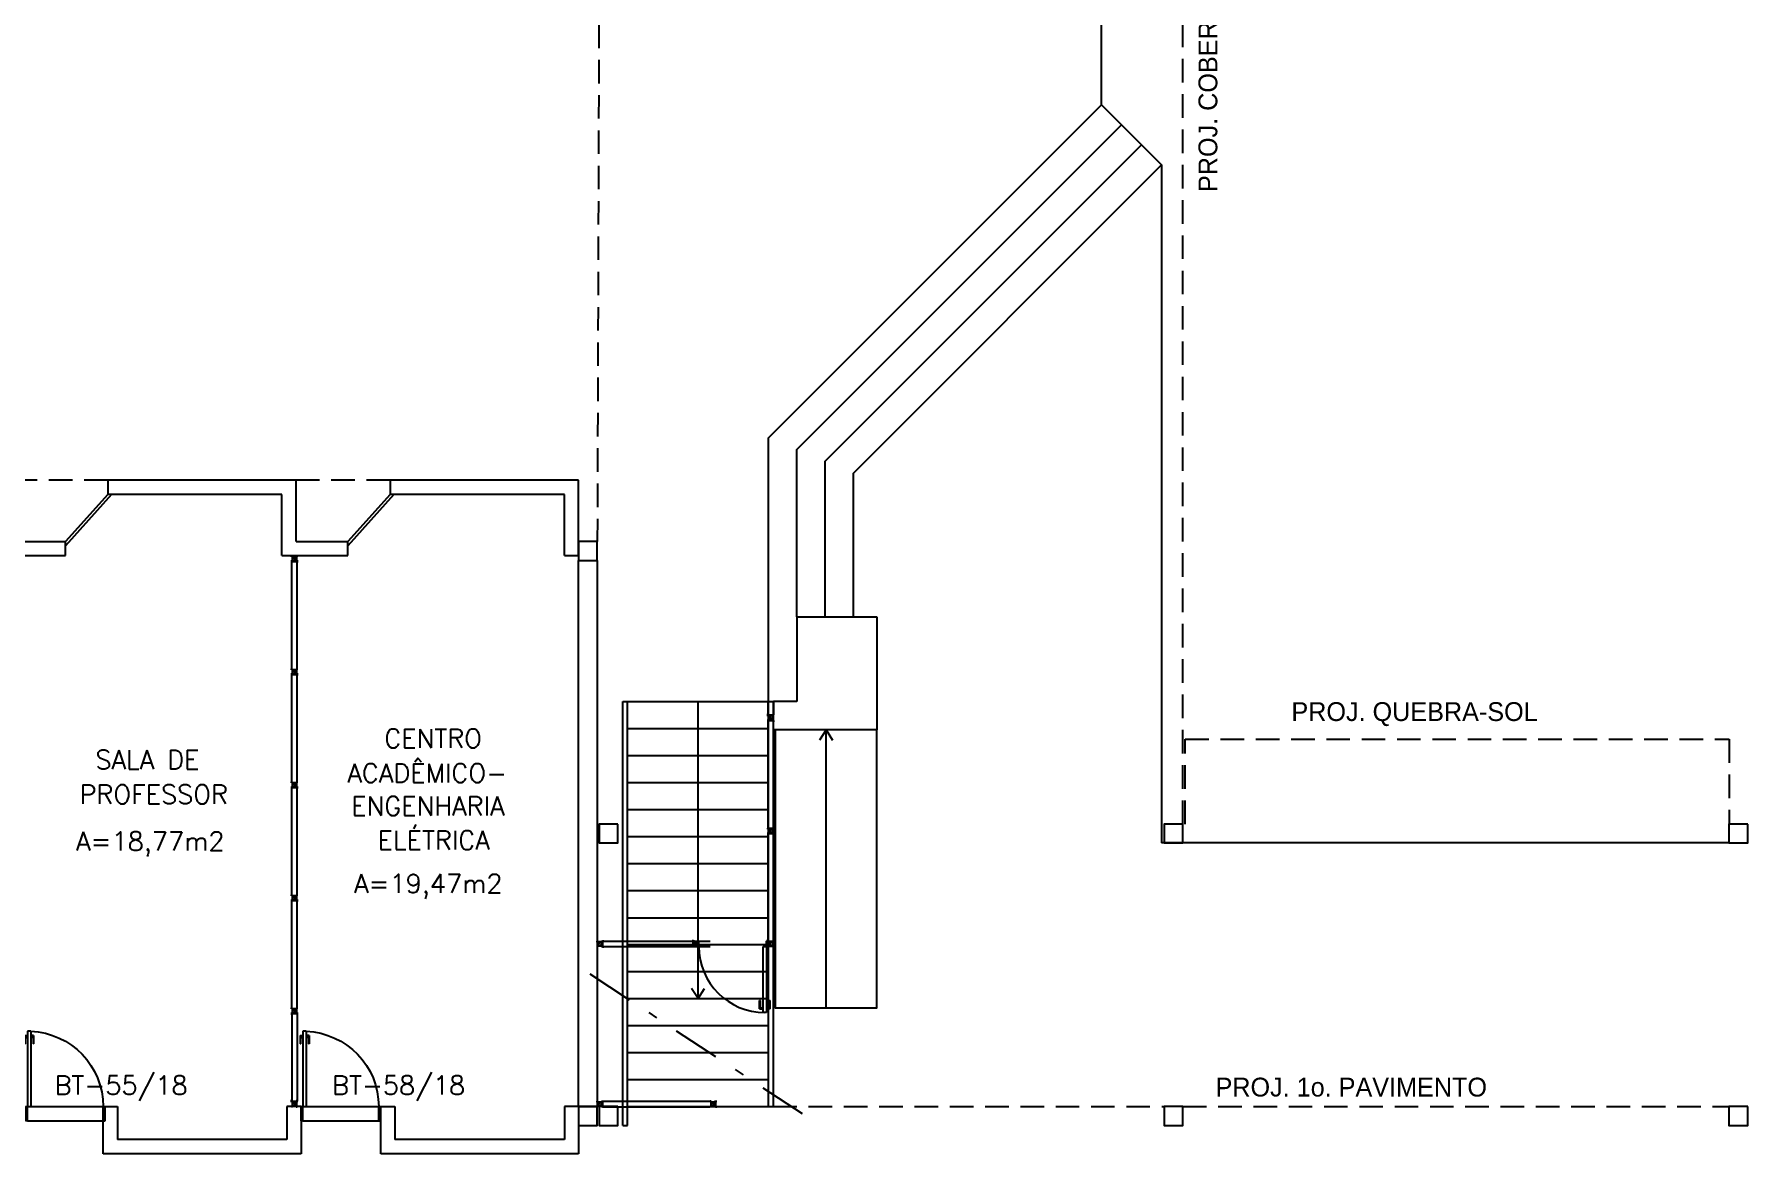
# Model space of a CAD drawing. Header units: centimetres. Extents: x -214 to 72, y 205 to 367.
# Drawn here: x -111.16 to -92.96, y 235.72 to 247.6 of the extents above; entities that cross this region are included whole.
import ezdxf

# ---------------------------------------------------------------- set-up
doc = ezdxf.new("R2010")
doc.units = ezdxf.units.CM
doc.header["$MEASUREMENT"] = 0
doc.linetypes.add('DASHDOT', pattern=[1, 0.5, -0.25, 0, -0.25])
doc.linetypes.add('HIDDEN', pattern=[0.375, 0.25, -0.125])
doc.layers.get('0').update_dxf_attribs({"linetype": 'CONTINUOUS'})
for name, color, linetype in [('ALV', 2, 'CONTINUOUS'), ('AR-ATT01-EFL', 1, 'CONTINUOUS'), ('AREA', 2, 'CONTINUOUS'), ('DIV', 2, 'CONTINUOUS'), ('ENDEREÇO NOVO', 2, 'CONTINUOUS'), ('ESQ', 1, 'CONTINUOUS'), ('ESTRUT', 3, 'CONTINUOUS'), ('MACANETA', 2, 'CONTINUOUS'), ('MARCO', 2, 'CONTINUOUS'), ('PISO', 1, 'CONTINUOUS'), ('PORTA', 1, 'CONTINUOUS'), ('PROJ', 1, 'HIDDEN'), ('SOLEIRA', 1, 'CONTINUOUS'), ('TEXTO', 2, 'CONTINUOUS')]:
    doc.layers.add(name, color=color, linetype=linetype)
doc.styles.add('UNB-100', font='simplex.shx', dxfattribs={"height": 0.2})

# ---------------------------------------------------------------- blocks, each defined once
blk = doc.blocks.new('DOOR80')
at = {"layer": 'MACANETA'}
for p, q in [((-0.015, -0.665), (-0.01, -0.665)), ((-0.015, -0.755), (-0.015, -0.665)), ((-0.01, -0.755), (-0.01, -0.665)), ((0.012, -0.763), (0.012, -0.728)), ((0.012, -0.728), (0.015, -0.728)), ((0.053, -0.728), (0.05, -0.728)), ((0.053, -0.763), (0.053, -0.728)), ((0.08, -0.665), (0.075, -0.665)), ((0.075, -0.755), (0.075, -0.665)), ((0.08, -0.755), (0.08, -0.665)), ((-0.015, -0.755), (0.012, -0.755)), ((-0.01, -0.735), (0.012, -0.735)), ((0.012, -0.763), (0.015, -0.763)), ((0.053, -0.763), (0.05, -0.763)), ((0.075, -0.735), (0.053, -0.735)), ((0.08, -0.755), (0.053, -0.755))]:
    blk.add_line(p, q, dxfattribs=at)
at = {"layer": 'PORTA'}
for p, q in [((0.015, -0.8), (0.015, 0)), ((0.015, 0), (0.05, 0)), ((0.05, -0.8), (0.05, 0)), ((0.05, -0.8), (0.015, -0.8))]:
    blk.add_line(p, q, dxfattribs=at)
at = {"layer": 'PORTA', "color": 1}
blk.add_arc((0.02, 0), 0.8, 272.1491, 0, dxfattribs=at)
blk = doc.blocks.new('PORTA80')
at = {"layer": 'MARCO'}
for p, q in [((0, 0), (0.02, 0)), ((0, -0.15), (0, 0)), ((0.02, -0.15), (0.02, 0)), ((-0.002, -0.15), (-0.002, -0.15)), ((-0.002, -0.15), (-0.002, -0.15)), ((-0.002, -0.15), (-0.002, -0.15)), ((0.02, -0.15), (0, -0.15)), ((0.005, 0), (0.005, 0)), ((0.005, 0), (0.005, 0)), ((0.827, 0), (0.847, 0)), ((0.827, -0.15), (0.827, 0)), ((0.827, -0.15), (0.847, -0.15)), ((0.828, 0), (0.828, 0)), ((0.828, 0), (0.828, 0)), ((0.828, 0), (0.828, 0)), ((0.828, -0.15), (0.828, -0.15)), ((0.828, -0.15), (0.828, -0.15)), ((0.828, -0.15), (0.828, -0.15)), ((0.847, -0.15), (0.847, 0))]:
    blk.add_line(p, q, dxfattribs=at)
at = {"layer": 'SOLEIRA'}
for p, q in [((0.02, -0.15), (0.828, -0.15)), ((0.048, 0), (0.828, 0))]:
    blk.add_line(p, q, dxfattribs=at)
at = {"layer": 'PORTA', "xscale": -1, "rotation": 179.9999999948552}
blk.add_blockref('DOOR80', (0.005, 0), dxfattribs=at)
blk = doc.blocks.new('MTDIV')
for p, q in [((-0.0285, 0.0185), (-0.0285, 0.0285)), ((-0.0185, 0.0285), (-0.0285, 0.0285)), ((-0.0265, 0.0185), (-0.0285, 0.0185)), ((-0.0265, 0.0235), (-0.0265, 0.0265)), ((-0.0265, 0.0265), (-0.0185, 0.0265)), ((-0.0265, 0.0235), (0.0265, 0.0235)), ((-0.0215, 0.0235), (-0.0265, 0.0235)), ((-0.0265, 0.0185), (-0.0265, 0.0215)), ((-0.0265, 0.0215), (-0.0235, 0.0215)), ((-0.0235, 0.0215), (-0.0235, -0.0215)), ((-0.0215, 0.0235), (-0.0215, 0.0215)), ((-0.0215, 0.0215), (0.0215, 0.0215)), ((-0.0215, 0.0195), (0.0195, 0.0195)), ((-0.0215, 0.0195), (-0.0215, -0.0195)), ((-0.0185, 0.0265), (-0.0185, 0.0285)), ((-0.0049, 0), (0.0049, 0)), ((0, -0.0049), (0, 0.0049)), ((0.0195, 0.0095), (0.0115, 0.0095)), ((0.0115, 0.0095), (0.0115, 0.0075)), ((0.0215, 0.0075), (0.0115, 0.0075)), ((0.0135, 0.0075), (0.0135, 0.0055)), ((0.0215, 0.0055), (0.0135, 0.0055)), ((0.0185, 0.0265), (0.0185, 0.0285)), ((0.0185, 0.0285), (0.0285, 0.0285)), ((0.0185, 0.0265), (0.0265, 0.0265)), ((0.0195, 0.0195), (0.0195, 0.0095)), ((0.0215, 0.0235), (0.0215, 0.0075)), ((0.0215, 0.0235), (0.0265, 0.0235)), ((0.0215, 0.0055), (0.0215, -0.0055)), ((0.0235, 0.0215), (0.0235, -0.0215)), ((0.0265, 0.0215), (0.0235, 0.0215)), ((0.0265, 0.0235), (0.0265, 0.0265)), ((0.0265, 0.0185), (0.0265, 0.0215)), ((0.0265, 0.0185), (0.0285, 0.0185)), ((0.0285, 0.0185), (0.0285, 0.0285)), ((-0.0285, -0.0185), (-0.0285, -0.0285)), ((-0.0285, -0.0185), (-0.0265, -0.0185)), ((-0.0185, -0.0285), (-0.0285, -0.0285)), ((-0.0265, -0.0185), (-0.0265, -0.0215)), ((-0.0265, -0.0215), (-0.0235, -0.0215)), ((0.0265, -0.0235), (-0.0265, -0.0235)), ((-0.0265, -0.0235), (-0.0265, -0.0265)), ((-0.0215, -0.0235), (-0.0265, -0.0235)), ((-0.0185, -0.0265), (-0.0265, -0.0265)), ((-0.0215, -0.0195), (0.0195, -0.0195)), ((-0.0215, -0.0215), (0.0215, -0.0215)), ((-0.0215, -0.0215), (-0.0215, -0.0235)), ((-0.0185, -0.0265), (-0.0185, -0.0285)), ((0.0215, -0.0075), (0.0115, -0.0075)), ((0.0115, -0.0075), (0.0115, -0.0095)), ((0.0195, -0.0095), (0.0115, -0.0095)), ((0.0215, -0.0055), (0.0135, -0.0055)), ((0.0135, -0.0055), (0.0135, -0.0075)), ((0.0185, -0.0265), (0.0185, -0.0285)), ((0.0265, -0.0265), (0.0185, -0.0265)), ((0.0185, -0.0285), (0.0285, -0.0285)), ((0.0195, -0.0095), (0.0195, -0.0195)), ((0.0215, -0.0075), (0.0215, -0.0235)), ((0.0215, -0.0235), (0.0265, -0.0235)), ((0.0265, -0.0215), (0.0235, -0.0215)), ((0.0265, -0.0185), (0.0265, -0.0215)), ((0.0285, -0.0185), (0.0265, -0.0185)), ((0.0265, -0.0235), (0.0265, -0.0265)), ((0.0285, -0.0185), (0.0285, -0.0285))]:
    blk.add_line(p, q)
blk = doc.blocks.new('DIV12')
for p, q in [((-0.005, 0), (0.005, 0)), ((0, -0.005), (0, 0.005)), ((0.024, 0.018), (0.028, 0.018)), ((0.024, 0.018), (0.024, 0.016)), ((0.024, 0.016), (0.028, 0.016)), ((0.028, 0.03), (0.043, 0.03)), ((0.028, 0.018), (0.028, 0.03)), ((0.028, -0.017), (0.028, 0.016)), ((0.03, 0.028), (1.169, 0.028)), ((0.03, -0.029), (0.03, 0.028)), ((0.043, 0.03), (0.043, 0.028)), ((0.024, -0.017), (0.028, -0.017)), ((0.024, -0.017), (0.024, -0.019)), ((0.024, -0.019), (0.028, -0.019)), ((0.028, -0.031), (0.028, -0.019)), ((0.028, -0.031), (0.043, -0.031)), ((0.03, -0.029), (1.169, -0.029)), ((0.043, -0.029), (0.043, -0.031))]:
    blk.add_line(p, q)

msp = doc.modelspace()

# ---------------------------------------------------------------- linework, layer by layer
for p, q in [((-103.339, 240.346), (-103.329, 240.346)), ((-103.334, 240.351), (-103.334, 240.341))]:
    msp.add_line(p, q)
at = {"layer": 'ALV'}
for p, q in [((-108.375, 242.868), (-110.375, 242.868)), ((-110.375, 242.868), (-110.375, 242.718)), ((-108.375, 242.218), (-108.375, 242.868)), ((-105.375, 242.868), (-107.375, 242.868)), ((-107.375, 242.868), (-107.375, 242.718)), ((-105.375, 242.068), (-105.375, 242.868)), ((-108.525, 242.718), (-110.375, 242.718)), ((-108.525, 242.068), (-108.525, 242.718)), ((-105.525, 242.718), (-107.375, 242.718)), ((-105.525, 242.068), (-105.525, 242.718)), ((-111.525, 242.068), (-110.825, 242.068)), ((-111.375, 242.218), (-110.825, 242.218)), ((-110.825, 242.068), (-110.825, 242.218)), ((-108.525, 242.068), (-107.825, 242.068)), ((-108.375, 242.218), (-107.825, 242.218)), ((-107.825, 242.068), (-107.825, 242.218)), ((-105.525, 242.068), (-105.375, 242.068)), ((-105.375, 236.218), (-105.375, 242.018)), ((-105.375, 242.018), (-105.175, 242.018)), ((-105.175, 242.018), (-105.175, 236.218)), ((-110.422, 236.218), (-110.272, 236.218)), ((-110.422, 235.718), (-110.422, 236.218)), ((-110.272, 236.218), (-110.272, 235.868)), ((-108.472, 236.218), (-108.472, 235.868)), ((-108.322, 236.218), (-108.472, 236.218)), ((-108.322, 236.218), (-108.322, 235.718)), ((-107.475, 235.718), (-107.475, 236.218)), ((-107.475, 236.218), (-107.325, 236.218)), ((-107.325, 236.218), (-107.325, 235.868)), ((-105.525, 236.218), (-105.525, 235.868)), ((-105.375, 236.218), (-105.525, 236.218)), ((-105.375, 236.218), (-105.375, 235.718)), ((-105.375, 236.218), (-105.175, 236.218)), ((-108.322, 235.718), (-110.422, 235.718)), ((-108.472, 235.868), (-110.272, 235.868)), ((-105.375, 235.718), (-107.475, 235.718)), ((-105.525, 235.868), (-107.325, 235.868))]:
    msp.add_line(p, q, dxfattribs=at)
at = {"layer": 'AR-ATT01-EFL'}
for p, q in [((-104.105, 237.488), (-104.105, 240.518)), ((-103.055, 240.518), (-103.305, 240.518)), ((-104.105, 237.364), (-104.105, 240.231)), ((-102.745, 240.218), (-102.814, 240.109)), ((-102.745, 240.218), (-102.676, 240.109)), ((-104.105, 237.364), (-104.175, 237.473)), ((-104.105, 237.364), (-104.036, 237.473))]:
    msp.add_line(p, q, dxfattribs=at)
for points in [[(-103.055, 241.418), (-103.055, 240.518)], [(-102.745, 237.268), (-102.745, 240.218)]]:
    msp.add_lwpolyline(points, dxfattribs=at)
at = {"layer": 'DIV'}
for p, q in [((-103.362, 240.518), (-103.362, 240.377)), ((-103.305, 240.518), (-103.305, 240.377)), ((-103.362, 240.389), (-103.364, 240.389)), ((-103.364, 240.375), (-103.364, 240.389)), ((-103.364, 240.375), (-103.352, 240.375)), ((-103.362, 240.377), (-103.305, 240.377)), ((-103.352, 240.37), (-103.352, 240.375)), ((-103.35, 240.37), (-103.352, 240.37)), ((-103.35, 240.375), (-103.317, 240.375)), ((-103.35, 240.37), (-103.35, 240.375)), ((-103.317, 240.37), (-103.317, 240.375)), ((-103.315, 240.37), (-103.317, 240.37)), ((-103.315, 240.375), (-103.303, 240.375)), ((-103.315, 240.37), (-103.315, 240.375)), ((-103.303, 240.389), (-103.305, 240.389)), ((-103.303, 240.375), (-103.303, 240.389)), ((-105.152, 237.946), (-105.142, 237.946)), ((-105.147, 237.941), (-105.147, 237.951)), ((-105.123, 237.965), (-105.118, 237.965)), ((-105.123, 237.965), (-105.123, 237.963)), ((-105.123, 237.963), (-105.118, 237.963)), ((-105.123, 237.93), (-105.118, 237.93)), ((-105.123, 237.93), (-105.123, 237.928)), ((-105.123, 237.928), (-105.118, 237.928)), ((-105.118, 237.977), (-105.104, 237.977)), ((-105.118, 237.965), (-105.118, 237.977)), ((-105.118, 237.93), (-105.118, 237.963)), ((-105.118, 237.916), (-105.118, 237.928)), ((-105.118, 237.916), (-105.104, 237.916)), ((-105.116, 237.975), (-103.977, 237.975)), ((-105.116, 237.918), (-105.116, 237.975)), ((-105.116, 237.918), (-103.977, 237.918)), ((-105.104, 237.977), (-105.104, 237.975)), ((-105.104, 237.918), (-105.104, 237.916)), ((-104.167, 237.977), (-104.167, 237.975)), ((-104.153, 237.977), (-104.167, 237.977)), ((-104.167, 237.918), (-104.167, 237.916)), ((-104.153, 237.916), (-104.167, 237.916)), ((-104.155, 237.918), (-104.155, 237.975)), ((-104.153, 237.965), (-104.153, 237.977)), ((-104.148, 237.965), (-104.153, 237.965)), ((-104.148, 237.963), (-104.153, 237.963)), ((-104.153, 237.93), (-104.153, 237.963)), ((-104.148, 237.93), (-104.153, 237.93)), ((-104.148, 237.928), (-104.153, 237.928)), ((-104.153, 237.916), (-104.153, 237.928)), ((-104.148, 237.965), (-104.148, 237.963)), ((-104.148, 237.93), (-104.148, 237.928)), ((-104.129, 237.946), (-104.119, 237.946)), ((-104.129, 237.946), (-104.119, 237.946)), ((-104.124, 237.941), (-104.124, 237.951)), ((-104.124, 237.941), (-104.124, 237.951)), ((-103.412, 237.216), (-103.412, 237.918)), ((-103.412, 237.918), (-103.377, 237.918)), ((-103.377, 237.977), (-103.377, 237.975)), ((-103.362, 237.977), (-103.377, 237.977)), ((-103.377, 237.918), (-103.377, 237.975)), ((-103.377, 237.918), (-103.377, 237.916)), ((-103.377, 237.918), (-103.377, 237.216)), ((-103.362, 237.916), (-103.377, 237.916)), ((-103.364, 237.918), (-103.364, 237.975)), ((-103.362, 237.965), (-103.362, 237.977)), ((-103.362, 237.965), (-103.362, 237.977)), ((-103.357, 237.965), (-103.362, 237.965)), ((-103.357, 237.963), (-103.362, 237.963)), ((-103.362, 237.93), (-103.362, 237.963)), ((-103.357, 237.93), (-103.362, 237.93)), ((-103.357, 237.928), (-103.362, 237.928)), ((-103.362, 237.916), (-103.362, 237.928)), ((-103.357, 237.965), (-103.357, 237.963)), ((-103.357, 237.965), (-103.357, 237.963)), ((-103.357, 237.93), (-103.357, 237.928)), ((-103.357, 237.93), (-103.357, 237.928)), ((-103.329, 237.946), (-103.339, 237.946)), ((-103.329, 237.946), (-103.339, 237.946)), ((-103.334, 237.941), (-103.334, 237.951)), ((-103.334, 237.941), (-103.334, 237.951)), ((-103.452, 237.256), (-103.452, 237.346)), ((-103.442, 237.346), (-103.452, 237.346)), ((-103.442, 237.266), (-103.442, 237.346)), ((-103.347, 237.266), (-103.347, 237.346)), ((-103.347, 237.346), (-103.337, 237.346)), ((-103.337, 237.256), (-103.337, 237.346)), ((-108.423, 237.208), (-108.423, 237.194)), ((-108.423, 237.208), (-108.411, 237.208)), ((-108.421, 237.194), (-108.423, 237.194)), ((-108.421, 237.206), (-108.421, 236.276)), ((-108.421, 237.206), (-108.364, 237.206)), ((-108.411, 237.213), (-108.411, 237.208)), ((-108.409, 237.213), (-108.411, 237.213)), ((-108.409, 237.213), (-108.409, 237.208)), ((-108.409, 237.208), (-108.376, 237.208)), ((-108.398, 237.237), (-108.388, 237.237)), ((-108.393, 237.242), (-108.393, 237.232)), ((-108.376, 237.213), (-108.376, 237.208)), ((-108.374, 237.213), (-108.376, 237.213)), ((-108.374, 237.213), (-108.374, 237.208)), ((-108.374, 237.208), (-108.362, 237.208)), ((-108.364, 237.206), (-108.364, 236.276)), ((-108.362, 237.194), (-108.364, 237.194)), ((-108.362, 237.208), (-108.362, 237.194)), ((-103.452, 237.256), (-103.412, 237.256)), ((-103.442, 237.266), (-103.412, 237.266)), ((-103.377, 237.216), (-103.412, 237.216)), ((-103.347, 237.266), (-103.377, 237.266)), ((-103.337, 237.256), (-103.377, 237.256)), ((-108.421, 236.288), (-108.423, 236.288)), ((-108.423, 236.274), (-108.423, 236.288)), ((-108.423, 236.274), (-108.411, 236.274)), ((-108.421, 236.276), (-108.364, 236.276)), ((-108.411, 236.269), (-108.411, 236.274)), ((-108.409, 236.269), (-108.411, 236.269)), ((-108.409, 236.274), (-108.376, 236.274)), ((-108.409, 236.269), (-108.409, 236.274)), ((-108.398, 236.245), (-108.388, 236.245)), ((-108.393, 236.25), (-108.393, 236.24)), ((-108.376, 236.269), (-108.376, 236.274)), ((-108.374, 236.269), (-108.376, 236.269)), ((-108.374, 236.274), (-108.362, 236.274)), ((-108.374, 236.269), (-108.374, 236.274)), ((-108.362, 236.288), (-108.364, 236.288)), ((-108.362, 236.274), (-108.362, 236.288)), ((-103.952, 236.246), (-103.942, 236.246)), ((-103.947, 236.241), (-103.947, 236.251)), ((-103.923, 236.265), (-103.923, 236.263)), ((-103.923, 236.265), (-103.918, 236.265)), ((-103.923, 236.263), (-103.918, 236.263)), ((-103.918, 236.265), (-103.918, 236.277)), ((-103.918, 236.277), (-103.904, 236.277)), ((-103.918, 236.23), (-103.918, 236.263)), ((-103.916, 236.218), (-103.916, 236.275)), ((-103.904, 236.277), (-103.904, 236.275)), ((-103.923, 236.23), (-103.923, 236.228)), ((-103.923, 236.23), (-103.918, 236.23)), ((-103.923, 236.228), (-103.918, 236.228)), ((-103.918, 236.216), (-103.918, 236.228)), ((-103.918, 236.216), (-103.904, 236.216)), ((-103.904, 236.218), (-103.904, 236.216))]:
    msp.add_line(p, q, dxfattribs=at)
at = {"layer": 'DIV', "color": 1}
msp.add_arc((-103.394, 237.918), 0.702, 180, 270, dxfattribs=at)
at = {"layer": 'ESQ'}
for p, q in [((-110.335, 242.718), (-110.825, 242.173)), ((-110.375, 242.718), (-110.825, 242.218)), ((-107.375, 242.718), (-107.825, 242.218)), ((-107.335, 242.718), (-107.825, 242.173))]:
    msp.add_line(p, q, dxfattribs=at)
at = {"layer": 'ESTRUT'}
for points in [[(-105.175, 242.218), (-105.375, 242.218), (-105.375, 242.018), (-105.175, 242.018)], [(-104.955, 239.218), (-105.155, 239.218), (-105.155, 239.018), (-104.955, 239.018)], [(-98.955, 239.218), (-99.155, 239.218), (-99.155, 239.018), (-98.955, 239.018)], [(-92.955, 239.218), (-93.155, 239.218), (-93.155, 239.018), (-92.955, 239.018)], [(-92.955, 239.218), (-93.155, 239.218), (-93.155, 239.018), (-92.955, 239.018)], [(-105.175, 236.218), (-105.375, 236.218), (-105.375, 236.018), (-105.175, 236.018)], [(-104.955, 236.218), (-105.155, 236.218), (-105.155, 236.018), (-104.955, 236.018)], [(-98.955, 236.218), (-99.155, 236.218), (-99.155, 236.018), (-98.955, 236.018)], [(-92.955, 236.218), (-93.155, 236.218), (-93.155, 236.018), (-92.955, 236.018)], [(-92.955, 236.218), (-93.155, 236.218), (-93.155, 236.018), (-92.955, 236.018)]]:
    msp.add_lwpolyline(points, close=True, dxfattribs=at)
at = {"layer": 'PISO'}
for p, q in [((-99.82, 246.854), (-99.82, 254.658)), ((-103.355, 243.318), (-99.82, 246.854)), ((-99.82, 246.854), (-99.183, 246.217)), ((-103.055, 243.194), (-99.608, 246.641)), ((-102.755, 243.07), (-99.395, 246.429)), ((-102.455, 242.945), (-99.183, 246.217)), ((-99.183, 246.217), (-99.183, 239.018)), ((-103.355, 240.518), (-103.355, 243.318)), ((-103.055, 241.418), (-103.055, 243.194)), ((-102.755, 241.418), (-102.755, 243.07)), ((-102.455, 241.418), (-102.455, 242.945)), ((-103.055, 241.418), (-102.204, 241.418)), ((-104.905, 236.018), (-104.905, 240.518)), ((-104.905, 240.518), (-103.305, 240.518)), ((-104.855, 236.018), (-104.855, 240.518)), ((-103.355, 236.218), (-103.355, 240.518)), ((-103.305, 236.218), (-103.305, 240.518)), ((-104.855, 240.231), (-103.355, 240.231)), ((-104.855, 239.945), (-103.355, 239.945)), ((-104.855, 239.658), (-103.355, 239.658)), ((-104.855, 239.371), (-103.355, 239.371)), ((-104.855, 239.085), (-103.355, 239.085)), ((-93.155, 239.018), (-99.183, 239.018)), ((-104.855, 238.798), (-103.355, 238.798)), ((-104.855, 238.511), (-103.355, 238.511)), ((-104.855, 238.224), (-103.355, 238.224)), ((-104.855, 237.938), (-103.355, 237.938)), ((-104.855, 237.651), (-103.355, 237.651)), ((-104.855, 237.364), (-103.355, 237.364)), ((-104.855, 237.078), (-103.355, 237.078)), ((-104.855, 236.791), (-103.355, 236.791)), ((-104.855, 236.504), (-103.355, 236.504)), ((-104.855, 236.218), (-103.305, 236.218)), ((-104.905, 236.018), (-104.855, 236.018))]:
    msp.add_line(p, q, dxfattribs=at)
at = {"layer": 'PISO', "linetype": 'DASHDOT'}
msp.add_line((-105.255, 237.628), (-102.98, 236.131), dxfattribs=at)
at = {"layer": 'PISO'}
for points in [[(-102.204, 241.418), (-102.204, 240.218), (-103.055, 240.218)], [(-103.055, 240.218), (-103.305, 240.218)], [(-103.285, 240.218), (-103.285, 237.268), (-102.204, 237.268), (-102.204, 240.218)]]:
    msp.add_lwpolyline(points, dxfattribs=at)
at = {"layer": 'PROJ'}
for p, q in [((-105.155, 248.458), (-105.175, 242.218)), ((-98.955, 239.218), (-98.955, 248.238)), ((-110.375, 242.868), (-111.375, 242.868)), ((-107.375, 242.868), (-108.375, 242.868)), ((-98.955, 239.218), (-98.955, 240.118)), ((-98.93, 240.118), (-93.151, 240.118)), ((-98.93, 239.218), (-98.93, 240.118)), ((-93.151, 240.118), (-93.151, 239.218)), ((-103.305, 236.218), (-99.155, 236.218)), ((-98.955, 236.218), (-93.155, 236.218))]:
    msp.add_line(p, q, dxfattribs=at)

# ---------------------------------------------------------------- block references
at = {"layer": 'ALV'}
for p in [(-111.248, 236.218), (-108.322, 236.218)]:
    msp.add_blockref('PORTA80', p, dxfattribs=at)
at = {"layer": 'DIV'}
for name, p in [('MTDIV', (-108.393, 242.037)), ('MTDIV', (-108.393, 240.837)), ('MTDIV', (-108.393, 239.637)), ('MTDIV', (-108.393, 238.437)), ('MTDIV', (-105.147, 237.946)), ('MTDIV', (-108.393, 237.237)), ('MTDIV', (-108.393, 236.245)), ('MTDIV', (-105.147, 236.246)), ('DIV12', (-105.147, 236.246)), ('MTDIV', (-103.947, 236.246))]:
    msp.add_blockref(name, p, dxfattribs=at)
at = {"layer": 'DIV', "rotation": 270}
for p in [(-108.393, 242.037), (-108.393, 240.837), (-103.334, 240.346), (-108.393, 239.637), (-103.334, 239.146), (-108.393, 238.437)]:
    msp.add_blockref('DIV12', p, dxfattribs=at)
at = {"layer": 'DIV', "xscale": -1}
for p in [(-103.334, 240.346), (-103.334, 239.146), (-104.124, 237.946), (-103.334, 237.946), (-103.334, 237.946)]:
    msp.add_blockref('MTDIV', p, dxfattribs=at)

# ---------------------------------------------------------------- texts
at = {"layer": 'AREA', "style": 'UNB-100'}
for s, p in [('A=18,77m2', (-110.712, 238.936)), ('A=19,47m2', (-107.759, 238.486))]:
    msp.add_text(s, height=0.2, dxfattribs=at).set_placement(p)
at = {"layer": 'ENDEREÇO NOVO', "style": 'UNB-100'}
for s, p in [('BT-55/18', (-110.94, 236.345)), ('BT-58/18', (-107.992, 236.345))]:
    msp.add_text(s, height=0.2, dxfattribs=at).set_placement(p)
at = {"layer": 'PROJ'}
msp.add_text('PROJ. COBERTURA', height=0.2, rotation=90, dxfattribs=at).set_placement((-98.589, 245.929))
for s, p in [('PROJ. QUEBRA-SOL', (-97.802, 240.312)), ('PROJ. 1o. PAVIMENTO', (-98.608, 236.325))]:
    msp.add_text(s, height=0.2, dxfattribs=at).set_placement(p)
at = {"layer": 'TEXTO', "style": 'UNB-100'}
for s, p in [('CENTRO', (-107.437, 240.027)), ('SALA DE', (-110.507, 239.802)), ('ACADÊMICO-', (-107.83, 239.659)), ('PROFESSOR', (-110.675, 239.434)), ('ENGENHARIA', (-107.789, 239.309)), ('ELÉTRICA', (-107.509, 238.947))]:
    msp.add_text(s, height=0.2, dxfattribs=at).set_placement(p)

doc.saveas('drawing.dxf')
